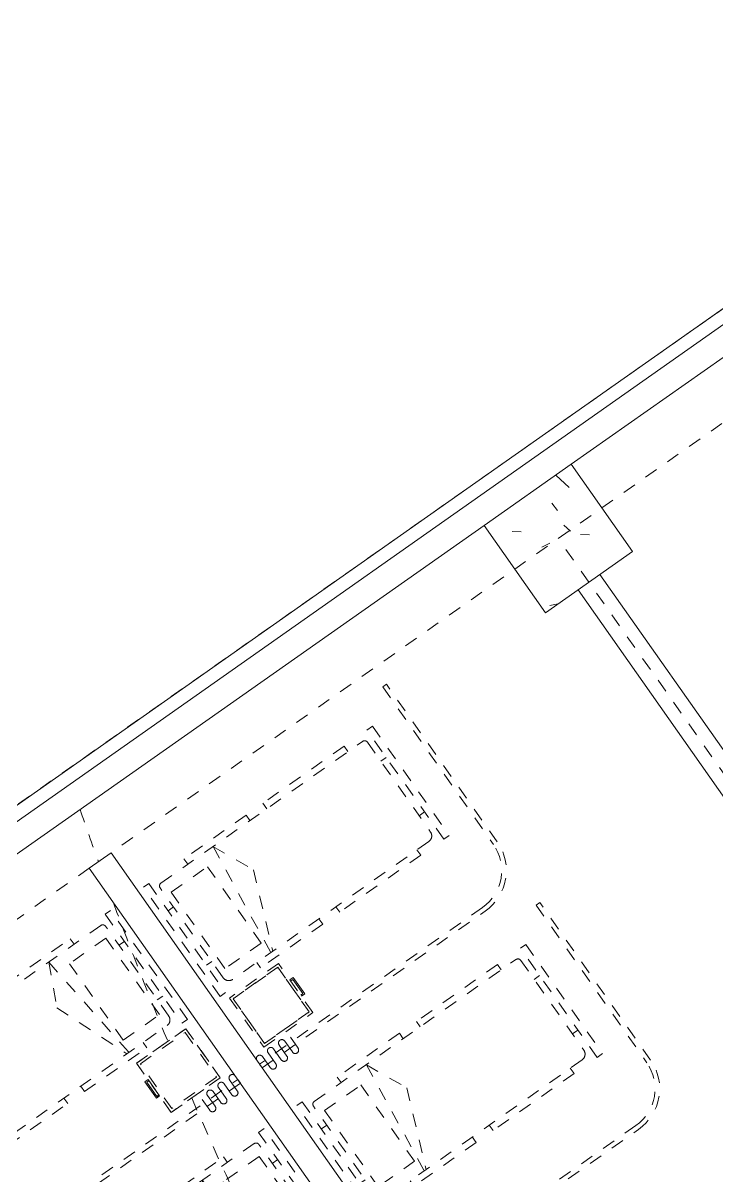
# Model space of a CAD drawing. Extents: x 274235 to 276654, y 142848 to 144425.
# Drawn here: x 276087.4 to 276092.61, y 143079.82 to 143088.47 of the extents above; entities that cross this region are included whole.
import ezdxf

# ---------------------------------------------------------------- set-up
doc = ezdxf.new("R2010")
doc.units = 0
doc.header["$LTSCALE"] = 1.5
for name, pattern in [('ACM-G-CENTER', [50.800000000000004, 31.75, -6.350000000000001, 6.350000000000001, -6.350000000000001]), ('ACM-G-HIDDEN2', [4.762500000000001, 3.175000000000001, -1.5875]), ('ATDASH', [1.5875000000000004, 0.7937500000000002, -0.7937500000000002]), ('DASH', [0.35, 0.25, -0.1]), ('Hidden 1_32_', [1.3890625, 0.7937500000000002, -0.5953125])]:
    doc.linetypes.add(name, pattern=pattern)
doc.layers.get('0').update_dxf_attribs({"linetype": 'CONTINUOUS', "lineweight": 0})
for name, color, linetype, lineweight in [('_ACM-A-DETL', 7, 'CONTINUOUS', 5), ('_ACM-A-EQPM', 3, 'CONTINUOUS', 5), ('_ACM-A-FLOR-WDWK', 1, 'CONTINUOUS', 5), ('_ACM-A-GRID', 3, 'CONTINUOUS', 5), ('_ACM-A-WALL-FULL', 6, 'CONTINUOUS', 13), ('_ACM-S-STRU-CLOS', 5, 'CONTINUOUS', 5)]:
    doc.layers.add(name, color=color, linetype=linetype, lineweight=lineweight)

# ---------------------------------------------------------------- blocks, each defined once
blk = doc.blocks.new('M_Concrete-Rectangular-Column - 800 x 800mm-V135-B1_Working')
at = {"layer": '_ACM-S-STRU-CLOS'}
h = blk.add_hatch(dxfattribs=at)
h.set_pattern_fill('FP_85', color=256, style=0, pattern_type=2)
h.set_pattern_definition([(4.999999999999999, (-1061912.11, 137319.825), (2351.059830332032, -2801.884651253352), [381, -4191]), (310, (-1061912.11, 137319.825), (2203.542428876418, 3200.35970852878), [304.8, -3352.8]), (55.451, (-1061716.188, 137086.334), (4554.605249644746, 398.4403801781702), [323.8, -3561.801]), (1.184, (-1061193.689, 138038.245), (3239.061715540233, -4428.211985948568), [571.5, -6286.5]), (51.63600000000001, (-1060923.766, 137669.228), (6856.533572818061, 141.775001575746), [485.6999999999999, -5342.701999999998]), (306.184, (-1061193.689, 138038.245), (6856.536465289661, 141.7079352829701), [457.2, -5029.2]), (336, (-1061014.084, 137499.43), (697.9026265240216, -3590.399956637265), [381, -4191]), (281, (-1061014.084, 137499.43), (3478.826808756641, 1730.799102873897), [304.8, -3352.8]), (26.451, (-1060955.926, 137200.23), (4176.715238984827, -1859.632632828301), [323.8, -3561.801]), (352.5, (-1061912.11, 137319.825), (1239.46827347174, 1152.109381356208), [167.64, -3144.52, 167.64, -6601.46]), (352.5, (-1061912.11, 137319.825), (1239.46827347174, 1152.109381356208), [-3479.8, -3235.96, 167.64, -3197.86]), (322.5, (-1061912.11, 137319.825), (2361.740005493846, 471.7945463884976), [167.64, -1772.92, 167.64, -4351.02]), (322.5, (-1061912.11, 137319.825), (2361.740005493846, 471.7945463884976), [-2108.2, -3068.32, 167.64, -1115.06]), (282.5, (-1062713.149, 138120.863), (1836.525426731569, -1998.564094722365), [167.64, -1102.36, -9220.2]), (282.5, (-1062713.149, 138120.863), (1836.525426731569, -1998.564094722365), [-1270, 167.64, -3794.76, -5257.8]), (282.5, (-1062713.149, 138120.863), (1836.525426731569, -1998.564094722365), [-5232.4, 167.64, -5090.16]), (272.5, (-1063072.359, 138480.074), (2454.451810195783, -1735.276914838564), [167.64, -1483.36, 167.64, -6197.6]), (272.5, (-1063072.359, 138480.074), (2454.451810195783, -1735.276914838564), [-1818.64, -2463.8, 167.64, -3566.16])])
h.paths.add_polyline_path([(-399.9999999988002, -400.0000000000477), (400.0000000011912, -400.000000000117), (400.0000000012258, 399.9999999999783), (-399.9999999988002, 399.9999999999783)])
at = {"layer": '_ACM-A-DETL', "color": 250}
for p, q in [((-399.9999999999999, 399.9999999999999), (400.0000000000002, 399.9999999999999)), ((-399.9999999999999, -400.0000000000002), (-399.9999999999999, 399.9999999999999)), ((400.0000000000002, 399.9999999999999), (400.0000000000002, -400.0000000000002)), ((400.0000000000002, -400.0000000000002), (-399.9999999999999, -400.0000000000002))]:
    blk.add_line(p, q, dxfattribs=at)
blk = doc.blocks.new('BASEMENT20250512')
at = {"layer": '_ACM-A-DETL', "color": 250, "linetype": 'ACM-G-HIDDEN2'}
for p, q in [((835429.6074675064, 642219.9986117315), (865104.1239276929, 671894.5151652216)), ((848667.1505656319, 655457.5417098571), (865104.1239276929, 671894.5150719185))]:
    blk.add_line(p, q, dxfattribs=at)
at = {"layer": '_ACM-S-STRU-CLOS', "rotation": 45.00000000000107}
blk.add_blockref('M_Concrete-Rectangular-Column - 800 x 800mm-V135-B1_Working', (847985.0331059741, 653785.4747565355), dxfattribs=at)
blk = doc.blocks.new('M_Concrete-Rectangular-Column - 800 x 800mm-V5-F5_Working')
at = {"layer": '_ACM-S-STRU-CLOS'}
h = blk.add_hatch(dxfattribs=at)
h.set_pattern_fill('FP_8', color=256, style=0, pattern_type=2)
h.set_pattern_definition([(4.999999999999999, (-1061912.11, 137319.825), (940.4236980315761, -1120.75347945461), [152.4, -1676.4]), (310, (-1061912.11, 137319.825), (881.4169468992006, 1280.143601645101), [121.92, -1341.12]), (55.451, (-1061833.741, 137226.428), (1821.84215116403, 159.3758739208037), [129.52, -1424.721]), (1.184, (-1061624.742, 137607.193), (1295.625077865399, -1771.284386199539), [228.6, -2514.6]), (51.63600000000001, (-1061516.773, 137459.586), (2742.61371007499, 56.71003331596489), [194.28, -2137.081]), (306.184, (-1061624.742, 137607.193), (2742.614468039805, 56.68333553822958), [182.88, -2011.68]), (336, (-1061552.9, 137391.667), (279.1610305951743, -1436.159535889394), [152.4, -1676.4]), (281, (-1061552.9, 137391.667), (1391.530565339019, 692.3194066623228), [121.92, -1341.12]), (26.451, (-1061529.636, 137271.987), (1670.686005617264, -743.8533212809045), [129.52, -1424.721]), (352.5, (-1061912.11, 137319.825), (495.7876537561635, 460.8433037540618), [67.056, -1257.808, 67.056, -2640.584]), (352.5, (-1061912.11, 137319.825), (495.7876537561635, 460.8433037540618), [-1391.92, -1294.384, 67.056, -1279.144]), (322.5, (-1061912.11, 137319.825), (944.6960760343029, 188.7172577094912), [67.056, -709.168, 67.056, -1740.408]), (322.5, (-1061912.11, 137319.825), (944.6960760343029, 188.7172577094912), [-843.28, -1227.328, 67.056, -446.024]), (282.5, (-1062232.525, 137640.24), (734.6106044989533, -799.425746572302), [67.056, -440.944, 67.056, -3621.024]), (282.5, (-1062232.525, 137640.24), (734.6106044989533, -799.425746572302), [-575.056, -1517.904, 67.056, -2036.064]), (272.5, (-1062376.21, 137783.924), (981.7811324214794, -694.1109482973148), [67.056, -593.344, 67.056, -2479.04]), (272.5, (-1062376.21, 137783.924), (981.7811324214794, -694.1109482973148), [-727.456, -985.52, 67.056, -1426.464])])
h.paths.add_polyline_path([(-399.9999999987655, -400.0000000001863), (400.0000000012258, -400.0000000001863), (400.0000000012605, 399.9999999997705), (-399.9999999987309, 399.9999999997705)])
at = {"layer": '_ACM-A-DETL'}
for p, q in [((-399.9999999999999, 399.9999999999999), (400.0000000000002, 399.9999999999999)), ((-399.9999999999999, -400.0000000000002), (-399.9999999999999, 399.9999999999999)), ((400.0000000000002, 399.9999999999999), (400.0000000000002, -400.0000000000002)), ((400.0000000000002, -400.0000000000002), (-399.9999999999999, -400.0000000000002))]:
    blk.add_line(p, q, dxfattribs=at)
blk = doc.blocks.new('BED_patient1 - MMBE-010_2100D-2091575-F5_Working')
at = {"layer": '_ACM-A-FLOR-WDWK', "linetype": 'DASH'}
for p, q in [((-499.9999999999994, 2049.999999999985), (-499.9999999999994, 2099.999999999995)), ((-499.9999999999994, 2099.999999999995), (500.0000000000006, 2099.999999999995)), ((500.0000000000006, 2049.999999999985), (500.0000000000006, 2099.999999999995)), ((500.0000000000006, 2049.999999999985), (-499.9999999999995, 2049.999999999985)), ((-424.2000000000005, 1999.999999999996), (399.1999999999853, 1999.999999999996)), ((-250.0000000000059, 1999.999999999996), (-250.0000000000059, 2049.999999999985)), ((249.9999999999924, 1999.999999999996), (249.9999999999924, 2049.999999999985)), ((-449.9999999999994, 125.7999999999967), (-449.9999999999994, 1974.199999999998)), ((450.0000000000013, 1949.19999999998), (450.0000000000013, 150.8000000000028)), ((-449.9999999999994, 1839.999999999995), (-500.0000000000109, 1839.999999999995)), ((-500.0000000000109, 1839.999999999995), (-500.0000000000109, 1096.542690188577)), ((450.0000000000013, 1839.999999999993), (499.999999999995, 1839.999999999993)), ((499.999999999995, 1839.999999999993), (499.999999999995, 1096.542690188574)), ((-500.0000000000109, 1096.542690188577), (-449.9999999999994, 1096.542690188577)), ((499.999999999995, 1096.542690188574), (450.0000000000013, 1096.542690188574)), ((-449.9999999999994, 941.5426901885771), (-500.0000000000024, 941.5426901885771)), ((-500.0000000000024, 941.5426901885771), (-500.0000000000024, 370.8886535605588)), ((450.0000000000013, 941.5426901885738), (499.9999999999987, 941.5426901885738)), ((499.9999999999987, 941.5426901885738), (499.9999999999987, 370.8886535605588)), ((-449.9999999999994, 602.962281407213), (-133.0378331310425, 751.2246207115813)), ((-133.0378331310425, 751.2246207115813), (450.0000000000013, 518.215337154729)), ((-449.9999999999994, 603.1026323993726), (450.0000000000014, 500.8390521408846)), ((-350.000000000002, 149.9999999999999), (-350.000000000002, 482.6537028965953)), ((-350.000000000002, 482.6537028965953), (350.0000000000383, 482.6537028965953)), ((350.0000000000383, 482.6537028965953), (350.0000000000383, 149.9999999999999)), ((-500.0000000000024, 370.8886535605588), (-449.9999999999994, 370.8886535605588)), ((499.9999999999987, 370.8886535605588), (450.0000000000013, 370.8886535605588)), ((399.1999999999984, 99.99999999999987), (-424.2000000000024, 99.99999999999987)), ((350.0000000000383, 149.9999999999999), (-350.000000000002, 149.9999999999999)), ((-250.0000000000059, 49.99999999999973), (-250.0000000000059, 99.99999999999987)), ((249.9999999999924, 49.99999999999973), (249.9999999999924, 99.99999999999987)), ((-499.9999999999994, 49.99999999999973), (-499.9999999999994, -1.353583911622991e-13)), ((-499.9999999999994, 49.99999999999973), (500.0000000000006, 49.99999999999973)), ((500.0000000000006, 49.99999999999973), (500.0000000000006, -1.353583911622991e-13)), ((500.0000000000006, -1.353583911622991e-13), (-499.9999999999995, -1.353583911622991e-13))]:
    blk.add_line(p, q, dxfattribs=at)
for centre, radius, start, end in [((-424.2000000000006, 1974.199999999998), 25.79999999999819, 90, 180), ((399.1999999999853, 1949.19999999998), 50.80000000000019, 359.9999999999996, 89.99999999999997), ((-424.2000000000025, 125.7999999999967), 25.79999999999789, 179.9999999999999, 269.9999999999997), ((399.1999999999983, 150.8000000000027), 50.79999999999998, 269.9999999999996, 359.9999999999997)]:
    blk.add_arc(centre, radius, start, end, dxfattribs=at)
blk = doc.blocks.new('LOCKER_2_drawers_open_under_lockable_mobile - FQSN-051-2091571-F5_Working')
at = {"layer": '_ACM-A-FLOR-WDWK', "linetype": 'DASH'}
for p, q in [((224.999999999996, 205.0000000000119), (-225.0000000000034, 205.0000000000119)), ((-225.0000000000034, 205.0000000000118), (-225.0000000000034, -244.9999999999984)), ((224.9999999999987, 205.0000000000015), (-224.9999999999982, 205.0000000000015)), ((-224.9999999999982, 205.0000000000015), (-224.9999999999982, -244.9999999999933)), ((204.9999999999943, 185.0000000000049), (-205.000000000007, 185.0000000000049)), ((-205.000000000007, 185.0000000000049), (-205.000000000007, -224.999999999997)), ((-205.0000000000029, -224.9999999999988), (-205.0000000000029, 185.0000000000022)), ((-205.000000000003, 185.0000000000022), (204.9999999999972, 185.0000000000022)), ((204.9999999999943, -224.999999999997), (204.9999999999943, 185.0000000000049)), ((204.9999999999972, 185.0000000000022), (204.9999999999972, -224.9999999999988)), ((224.999999999996, -244.9999999999984), (224.999999999996, 205.0000000000119)), ((224.9999999999987, -244.9999999999933), (224.9999999999987, 205.0000000000015)), ((-225.0000000000034, -244.9999999999984), (224.999999999996, -244.9999999999984)), ((-224.9999999999982, -244.9999999999933), (224.9999999999987, -244.9999999999933)), ((-205.000000000007, -224.999999999997), (204.9999999999943, -224.999999999997)), ((204.9999999999972, -224.9999999999988), (-205.0000000000029, -224.9999999999988))]:
    blk.add_line(p, q, dxfattribs=at)
at = {"layer": '_ACM-A-FLOR-WDWK'}
for p, q in [((75.00000000002096, 235.0000000000317), (-74.99999999997898, 235.0000000000317)), ((-74.99999999997898, 235.0000000000312), (-74.99999999997898, 205.0000000000317)), ((-64.99999999997893, 205.0000000000317), (-64.99999999997893, 225.0000000000312)), ((-64.99999999997894, 225.0000000000312), (65.00000000002095, 225.0000000000312)), ((65.0000000000209, 205.0000000000317), (65.0000000000209, 225.0000000000316)), ((75.0000000000209, 205.0000000000317), (75.0000000000209, 235.0000000000317))]:
    blk.add_line(p, q, dxfattribs=at)
blk = doc.blocks.new('BED_patient1 - MMBE-010_2100D-2020948-F5_Working')
at = {"layer": '_ACM-A-FLOR-WDWK', "linetype": 'DASH'}
for p, q in [((-499.9999999999994, -49.99999999999973), (-499.9999999999994, 1.353583911622991e-13)), ((500.0000000000006, 1.353583911622991e-13), (-499.9999999999995, 1.353583911622991e-13)), ((500.0000000000006, -49.99999999999973), (500.0000000000006, 1.353583911622991e-13)), ((-499.9999999999994, -49.99999999999973), (500.0000000000006, -49.99999999999973)), ((-250.0000000000059, -49.99999999999973), (-250.0000000000059, -99.99999999999987)), ((249.9999999999924, -49.99999999999973), (249.9999999999924, -99.99999999999987)), ((-449.9999999999994, -125.7999999999967), (-449.9999999999994, -1974.199999999998)), ((399.1999999999984, -99.99999999999987), (-424.2000000000024, -99.99999999999987)), ((350.0000000000383, -149.9999999999999), (-350.000000000002, -149.9999999999999)), ((-350.000000000002, -149.9999999999999), (-350.000000000002, -482.6537028965953)), ((350.0000000000383, -482.6537028965953), (350.0000000000383, -149.9999999999999)), ((450.0000000000013, -1949.19999999998), (450.0000000000013, -150.8000000000028)), ((-500.0000000000024, -941.5426901885771), (-500.0000000000024, -370.8886535605588)), ((-500.0000000000024, -370.8886535605588), (-449.9999999999994, -370.8886535605588)), ((499.9999999999987, -370.8886535605588), (450.0000000000013, -370.8886535605588)), ((499.9999999999987, -941.5426901885738), (499.9999999999987, -370.8886535605588)), ((-449.9999999999994, -603.1026323993726), (450.0000000000013, -500.8390521408846)), ((-350.000000000002, -482.6537028965953), (350.0000000000383, -482.6537028965953)), ((-133.0378331310425, -751.2246207115813), (450.0000000000013, -518.215337154729)), ((-449.9999999999994, -602.962281407213), (-133.0378331310425, -751.2246207115813)), ((-449.9999999999994, -941.5426901885771), (-500.0000000000024, -941.5426901885771)), ((450.0000000000013, -941.5426901885738), (499.9999999999987, -941.5426901885738)), ((-500.0000000000109, -1839.999999999995), (-500.0000000000109, -1096.542690188577)), ((-500.0000000000109, -1096.542690188577), (-449.9999999999994, -1096.542690188577)), ((499.999999999995, -1096.542690188574), (450.0000000000013, -1096.542690188574)), ((499.999999999995, -1839.999999999993), (499.999999999995, -1096.542690188574)), ((-449.9999999999994, -1839.999999999995), (-500.0000000000109, -1839.999999999995)), ((450.0000000000013, -1839.999999999993), (499.999999999995, -1839.999999999993)), ((-499.9999999999994, -2049.999999999985), (-499.9999999999994, -2099.999999999995)), ((500.0000000000006, -2049.999999999985), (-499.9999999999995, -2049.999999999985)), ((-424.2000000000005, -1999.999999999996), (399.1999999999853, -1999.999999999996)), ((-250.0000000000059, -1999.999999999996), (-250.0000000000059, -2049.999999999985)), ((249.9999999999924, -1999.999999999996), (249.9999999999924, -2049.999999999985)), ((500.0000000000006, -2049.999999999985), (500.0000000000006, -2099.999999999995)), ((-499.9999999999994, -2099.999999999995), (500.0000000000006, -2099.999999999995))]:
    blk.add_line(p, q, dxfattribs=at)
for centre, radius, start, end in [((-424.2000000000025, -125.7999999999967), 25.79999999999783, 89.99999999999994, 180.0000000000001), ((399.1999999999983, -150.8000000000027), 50.80000000000007, 1.272221872585407e-14, 90.00000000000006), ((-424.2000000000006, -1974.199999999998), 25.79999999999819, 180, 269.9999999999996), ((399.1999999999853, -1949.19999999998), 50.8, 269.9999999999996, 9.54166404439055e-15)]:
    blk.add_arc(centre, radius, start, end, dxfattribs=at)
blk = doc.blocks.new('LOCKER_2_drawers_open_under_lockable_mobile - FQSN-051-2020972-F5_Working')
at = {"layer": '_ACM-A-FLOR-WDWK', "linetype": 'DASH'}
for p, q in [((-225.0000000000034, -205.0000000000118), (-225.0000000000034, 244.9999999999984)), ((-225.0000000000034, 244.9999999999984), (224.999999999996, 244.9999999999984)), ((224.9999999999987, 244.9999999999933), (-224.9999999999982, 244.9999999999933)), ((-224.9999999999982, 244.9999999999933), (-224.9999999999982, -205.0000000000015)), ((-205.000000000007, -185.0000000000049), (-205.000000000007, 224.999999999997)), ((-205.000000000007, 224.999999999997), (204.9999999999943, 224.999999999997)), ((-205.000000000003, -185.0000000000022), (-205.000000000003, 224.9999999999988)), ((-205.0000000000029, 224.9999999999988), (204.9999999999973, 224.9999999999988)), ((204.9999999999943, 224.999999999997), (204.9999999999943, -185.0000000000049)), ((204.9999999999972, 224.9999999999988), (204.9999999999972, -185.0000000000022)), ((224.999999999996, 244.9999999999984), (224.999999999996, -205.0000000000119)), ((224.9999999999987, -205.0000000000015), (224.9999999999987, 244.9999999999933)), ((224.999999999996, -205.0000000000119), (-225.0000000000034, -205.0000000000119)), ((-224.9999999999982, -205.0000000000015), (224.9999999999987, -205.0000000000015)), ((204.9999999999943, -185.0000000000049), (-205.000000000007, -185.0000000000049)), ((204.9999999999972, -185.0000000000022), (-205.000000000003, -185.0000000000022))]:
    blk.add_line(p, q, dxfattribs=at)
at = {"layer": '_ACM-A-FLOR-WDWK'}
for p, q in [((-74.99999999997893, -205.0000000000317), (-74.99999999997893, -235.0000000000312)), ((-74.99999999997898, -235.0000000000312), (75.00000000002096, -235.0000000000312)), ((-64.99999999997897, -225.0000000000312), (-64.99999999997897, -205.0000000000317)), ((65.00000000002095, -225.0000000000316), (-64.99999999997894, -225.0000000000316)), ((65.00000000002095, -225.0000000000316), (65.00000000002095, -205.0000000000317)), ((75.00000000002096, -235.0000000000317), (75.00000000002096, -205.0000000000317))]:
    blk.add_line(p, q, dxfattribs=at)
blk = doc.blocks.new('1020 Cubicle Curtain_ L Shaped - 1020 Cubicle Curtain_ L Shaped-2848163-F5_Working')
at = {"layer": '_ACM-A-EQPM', "linetype": 'ATDASH'}
for p, q in [((447.6749999999886, 2439.687499999984), (1892.075000000001, 2439.687499999984)), ((1892.075000000001, 2439.687499999984), (1892.075000000001, 2404.762499999983)), ((1892.075000000001, 2404.762499999983), (447.6749999999892, 2404.762499999983)), ((74.61250000000064, 22.2250000000028), (74.61250000000064, 2066.624999999997)), ((109.5375000000005, 2066.624999999997), (109.5375000000005, 22.2250000000028)), ((41.27499999999694, 327.0250000000033), (142.874999999997, 327.0250000000033)), ((142.8749999999976, 276.2250000000037), (41.27499999999711, 276.2250000000037)), ((41.27499999999711, 225.4250000000033), (142.8749999999976, 225.4250000000033)), ((142.8749999999978, 174.6250000000037), (41.27499999999728, 174.6250000000037)), ((41.27499999999728, 123.8250000000033), (142.8749999999978, 123.8250000000033)), ((142.874999999998, 73.02500000000366), (41.27499999999745, 73.02500000000366)), ((74.61250000000146, 22.22500000000057), (109.5375000000014, 22.22500000000057))]:
    blk.add_line(p, q, dxfattribs=at)
for centre, radius, start, end in [((447.6749999999881, 2066.624999999996), 373.0624999999924, 90.00000000000026, 180.0000000000002), ((447.6749999999885, 2066.624999999996), 338.1374999999923, 90.00000000000021, 180.0000000000003), ((41.27499999999703, 301.6250000000033), 25.40000000000001, 90.00000000000021, 269.9999999999999), ((142.8749999999975, 250.8250000000037), 25.39999999999996, 269.9999999999998, 89.99999999999982), ((41.2749999999972, 200.0250000000033), 25.40000000000003, 90.00000000000026, 269.9999999999999), ((142.8749999999977, 149.2250000000037), 25.39999999999998, 269.9999999999998, 89.99999999999984), ((41.27499999999737, 98.42500000000332), 25.40000000000001, 90.00000000000021, 269.9999999999998), ((142.8749999999978, 47.62500000000367), 25.39999999999997, 269.9999999999998, 89.99999999999982)]:
    blk.add_arc(centre, radius, start, end, dxfattribs=at)
blk = doc.blocks.new('1020 Cubicle Curtain_ L Shaped - 1020 Cubicle Curtain_ L Shaped-2848326-F5_Working')
at = {"layer": '_ACM-A-EQPM', "linetype": 'ATDASH'}
for p, q in [((142.874999999998, -73.02500000000366), (41.27499999999745, -73.02500000000366)), ((74.61250000000146, -22.22500000000057), (109.5375000000014, -22.22500000000057)), ((74.61250000000064, -22.2250000000028), (74.61250000000064, -2066.624999999997)), ((109.5375000000005, -2066.624999999997), (109.5375000000005, -22.2250000000028)), ((41.27499999999728, -123.8250000000033), (142.8749999999978, -123.8250000000033)), ((142.8749999999978, -174.6250000000037), (41.27499999999728, -174.6250000000037)), ((41.27499999999711, -225.4250000000033), (142.8749999999976, -225.4250000000033)), ((142.8749999999976, -276.2250000000037), (41.27499999999711, -276.2250000000037)), ((41.27499999999694, -327.0250000000033), (142.874999999997, -327.0250000000033)), ((1892.075000000001, -2404.762499999983), (447.6749999999892, -2404.762499999983)), ((1892.075000000001, -2439.687499999984), (1892.075000000001, -2404.762499999983)), ((447.6749999999886, -2439.687499999984), (1892.075000000001, -2439.687499999984))]:
    blk.add_line(p, q, dxfattribs=at)
for centre, radius, start, end in [((41.27499999999737, -98.42500000000332), 25.39999999999998, 89.99999999999977, 269.9999999999994), ((142.8749999999978, -47.62500000000367), 25.40000000000001, 269.9999999999998, 89.99999999999986), ((142.8749999999977, -149.2250000000037), 25.40000000000002, 269.9999999999998, 89.99999999999984), ((41.2749999999972, -200.0250000000033), 25.39999999999997, 89.99999999999974, 269.9999999999994), ((142.8749999999975, -250.8250000000037), 25.40000000000003, 269.9999999999998, 89.99999999999987), ((41.27499999999703, -301.6250000000033), 25.39999999999997, 89.99999999999979, 269.9999999999994), ((447.6749999999881, -2066.624999999996), 373.0624999999931, 179.9999999999997, 269.9999999999994), ((447.6749999999885, -2066.624999999996), 338.1374999999929, 179.9999999999997, 269.9999999999994)]:
    blk.add_arc(centre, radius, start, end, dxfattribs=at)
blk = doc.blocks.new('5f0512')
at = {"layer": '_ACM-A-DETL', "linetype": 'Hidden 1_32_'}
for radius, start, end in [(30000.0000000001, 208.8484570751339, 209.6435847644383), (30000, 210.2831761604276, 212.3990316489294), (30000, 213.2779329660777, 218.118986535541)]:
    blk.add_arc((-129126.9536411413, -64761.59144460852), radius, start, end, dxfattribs=at)
at = {"layer": '_ACM-A-GRID', "linetype": 'ACM-G-CENTER'}
for p, q in [((-175977.8781503522, -100377.8784183624), (-122520.6056424055, -46920.60591040563)), ((-131854.4150470983, -96983.7659114491), (-152219.0903452729, -76619.09061327856))]:
    blk.add_line(p, q, dxfattribs=at)
at = {"layer": '_ACM-A-WALL-FULL', "lineweight": 18}
for p, q in [((-135106.7491709905, -58516.79994533316), (-164774.515975069, -88184.56674941175)), ((-152219.0903452748, -76053.4051883294), (-146845.0788296494, -70679.39367270388)), ((-158158.7872858492, -81993.10212890385), (-152784.775770224, -76619.09061327856)), ((-150256.8689793941, -78439.89052643033), (-151865.5369064347, -76831.2225993895)), ((-152006.9582626718, -76972.64395562699), (-150398.2903356312, -78581.31188266771)), ((-155118.2280515759, -79518.2283197036), (-155259.6494078132, -79659.64967594098)), ((-152042.3135535152, -82594.14281776466), (-155118.2280515759, -79518.2283197036)), ((-155259.6494078132, -79659.64967594098), (-152183.7349097531, -82735.56417400157))]:
    blk.add_line(p, q, dxfattribs=at)
at = {"layer": '_ACM-A-WALL-FULL'}
blk.add_line((-164703.8052969503, -88255.27742753038), (-135036.0384928719, -58587.5106234519), dxfattribs=at)
at = {"layer": '_ACM-A-EQPM'}
for name, p, rotation in [('1020 Cubicle Curtain_ L Shaped - 1020 Cubicle Curtain_ L Shaped-2848326-F5_Working', (-153687.7863886806, -80980.1008789984), 135.0000000000091), ('1020 Cubicle Curtain_ L Shaped - 1020 Cubicle Curtain_ L Shaped-2848326-F5_Working', (-152273.5728263075, -82394.31444137124), 135.0000000000091), ('1020 Cubicle Curtain_ L Shaped - 1020 Cubicle Curtain_ L Shaped-2848163-F5_Working', (-153797.7768484951, -81090.09133881272), 134.9999999999822), ('1020 Cubicle Curtain_ L Shaped - 1020 Cubicle Curtain_ L Shaped-2848163-F5_Working', (-152383.5632861218, -82504.30490118545), 134.9999999999822)]:
    blk.add_blockref(name, p, dxfattribs=dict(at, rotation=rotation))
at = {"layer": '_ACM-A-FLOR-WDWK'}
for name, p, rotation in [('BED_patient1 - MMBE-010_2100D-2091575-F5_Working', (-154481.8319486125, -80083.91374452424), 314.9999999999947), ('BED_patient1 - MMBE-010_2100D-2091575-F5_Working', (-153067.61838624, -81498.12730689789), 314.9999999999947), ('BED_patient1 - MMBE-010_2100D-2020948-F5_Working', (-154693.9639829687, -80296.04577888025), 314.9999999999965), ('LOCKER_2_drawers_open_under_lockable_mobile - FQSN-051-2091571-F5_Working', (-153725.2276927453, -80423.32499949576), 314.9999999999952), ('LOCKER_2_drawers_open_under_lockable_mobile - FQSN-051-2020972-F5_Working', (-154354.5527279975, -81052.65003474767), 314.999999999996), ('BED_patient1 - MMBE-010_2100D-2020948-F5_Working', (-153279.7504205956, -81710.2593412539), 314.9999999999965)]:
    blk.add_blockref(name, p, dxfattribs=dict(at, rotation=rotation))
at = {"layer": '_ACM-S-STRU-CLOS', "rotation": 45.00000000000107}
blk.add_blockref('M_Concrete-Rectangular-Column - 800 x 800mm-V5-F5_Working', (-152219.0903452727, -76619.09061327856), dxfattribs=at)

msp = doc.modelspace()

# ---------------------------------------------------------------- block references
at = {"xscale": 0.0009999999999999994, "yscale": 0.001, "zscale": 0.001, "rotation": 350.1075696352769}
msp.add_blockref('BASEMENT20250512', (275143.7222229671, 142586.2208173259), dxfattribs=at)

# ---------------------------------------------------------------- next in the draw order: block references
msp.add_blockref('5f0512', (276254.5380815538, 143133.931731411), dxfattribs=at)

doc.saveas('drawing.dxf')
